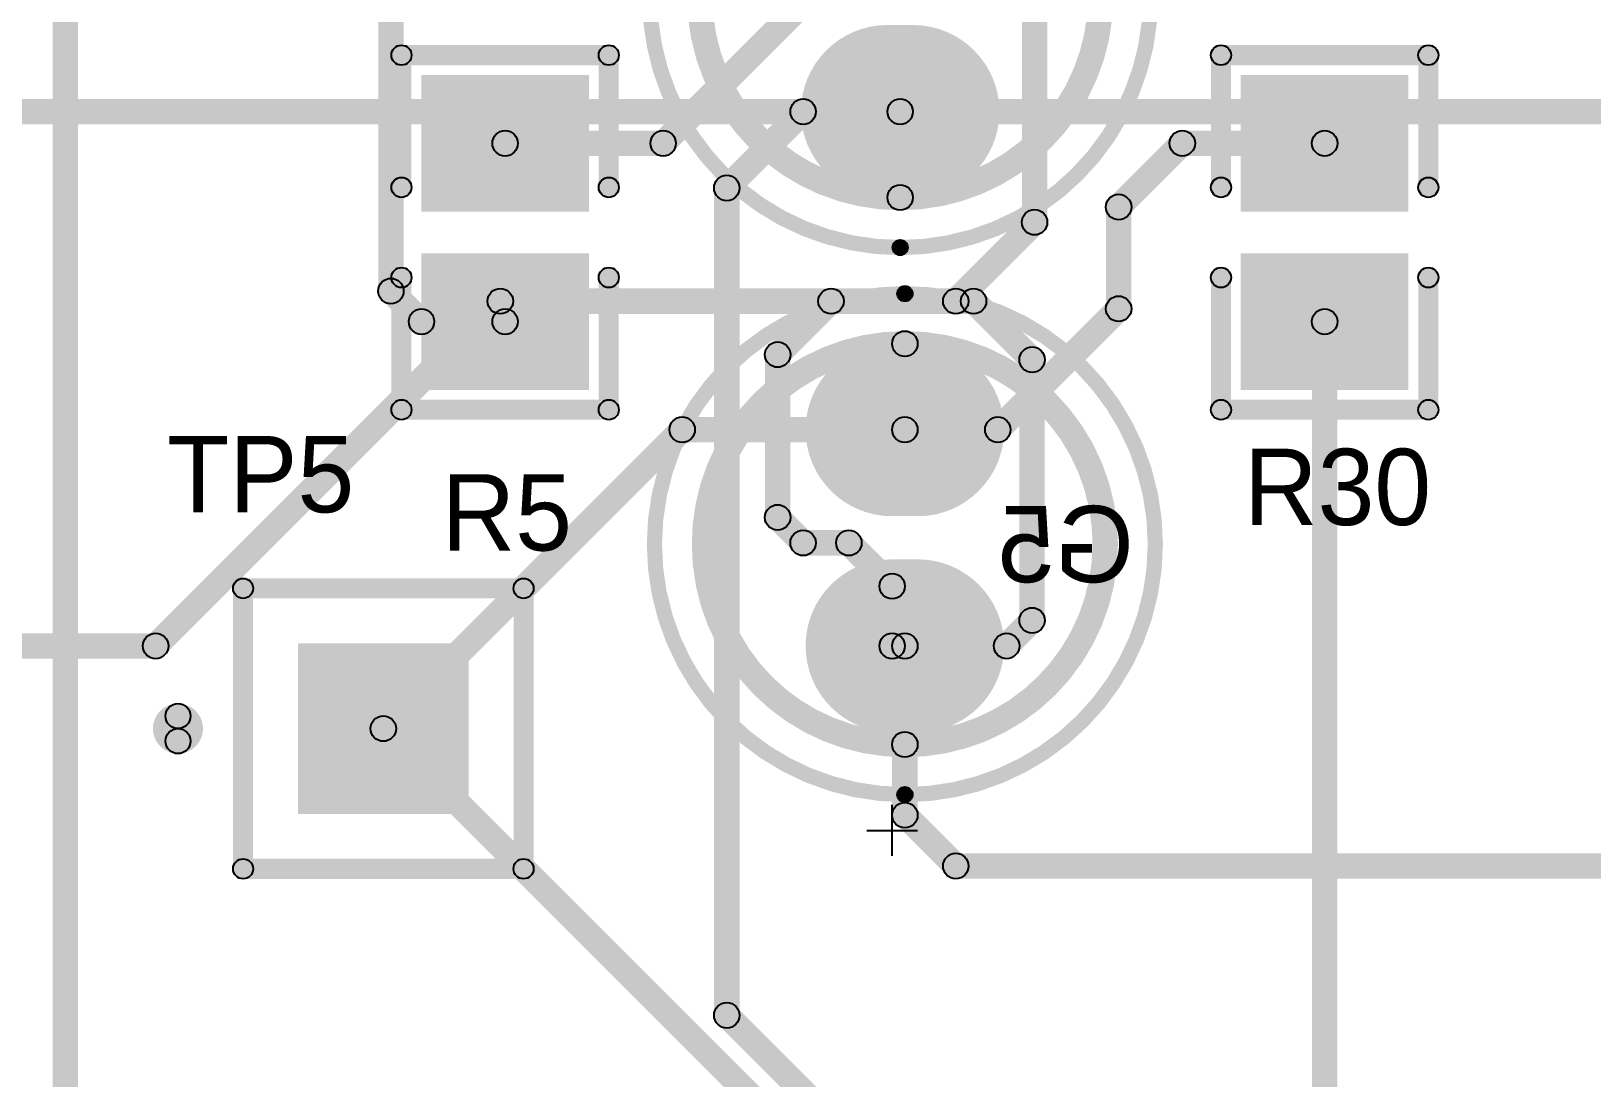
# Model space of a CAD drawing. Header units: millimetres. Extents: x 0 to 137, y 0 to 37.
# Drawn here: x 67.1 to 82.68, y 21.15 to 31.6 of the extents above; entities that cross this region are included whole.
import ezdxf

# ---------------------------------------------------------------- set-up
doc = ezdxf.new("R2010")
doc.units = ezdxf.units.MM
for name, color, linetype in [('BottomLayer', 5, 'Continuous'), ('BottomOverlay', 54, 'Continuous'), ('BottomSolder', 6, 'Continuous'), ('MultiLayer', 9, 'Continuous'), ('PadHoleLayer', 156, 'Continuous'), ('TopLayer', 1, 'Continuous'), ('TopOverlay', 2, 'Continuous'), ('TopPaste', 8, 'Continuous'), ('TopSolder', 216, 'Continuous')]:
    doc.layers.add(name, color=color, linetype=linetype)

# ---------------------------------------------------------------- blocks, each defined once
blk = doc.blocks.new('PIN1_6')
at = {"layer": 'BottomLayer'}
blk.add_hatch(color=5, dxfattribs=at).paths.add_polyline_path([(-0.75, 0.75), (0.75, 0.75), (0.75, -0.75), (-0.75, -0.75)])
at = {"layer": 'BottomSolder'}
blk.add_hatch(color=6, dxfattribs=at).paths.add_polyline_path([(-0.852, 0.852), (0.852, 0.852), (0.852, -0.852), (-0.852, -0.852)])
at = {"layer": 'MultiLayer'}
blk.add_hatch(color=9, dxfattribs=at).paths.add_polyline_path([(-0.75, 0.75), (0.75, 0.75), (0.75, -0.75), (-0.75, -0.75)])
at = {"layer": 'PadHoleLayer'}
h = blk.add_hatch(color=156, dxfattribs=at)
edge = h.paths.add_edge_path()
edge.add_arc((0, 0), 0.45, 0, 360)
at = {"layer": 'TopLayer'}
blk.add_hatch(color=1, dxfattribs=at).paths.add_polyline_path([(-0.75, 0.75), (0.75, 0.75), (0.75, -0.75), (-0.75, -0.75)])
at = {"layer": 'TopOverlay'}
h = blk.add_hatch(color=2, dxfattribs=at)
edge = h.paths.add_edge_path()
edge.add_arc((-0.125, 2.05), 0.125, 0, 360)
h = blk.add_hatch(color=2, dxfattribs=at)
edge = h.paths.add_edge_path()
edge.add_arc((0.125, 2.05), 0.125, 0, 360)
h = blk.add_hatch(color=2, dxfattribs=at)
edge = h.paths.add_edge_path()
edge.add_arc((-1.4, 1.4), 0.1, 0, 360)
h = blk.add_hatch(color=2, dxfattribs=at)
edge = h.paths.add_edge_path()
edge.add_arc((-1.4, 1.4), 0.1, 0, 360)
for points in [[(-1.4, 1.3), (-1.4, 1.5), (1.4, 1.5), (1.4, 1.3)], [(-1.5, 1.4), (-1.3, 1.4), (-1.3, -1.4), (-1.5, -1.4)], [(1.3, 1.4), (1.5, 1.4), (1.5, -1.4), (1.3, -1.4)], [(-1.4, -1.5), (-1.4, -1.3), (1.4, -1.3), (1.4, -1.5)]]:
    blk.add_hatch(color=2, dxfattribs=at).paths.add_polyline_path(points)
h = blk.add_hatch(color=2, dxfattribs=at)
edge = h.paths.add_edge_path()
edge.add_arc((1.4, 1.4), 0.1, 0, 360)
h = blk.add_hatch(color=2, dxfattribs=at)
edge = h.paths.add_edge_path()
edge.add_arc((1.4, 1.4), 0.1, 0, 360)
h = blk.add_hatch(color=2, dxfattribs=at)
edge = h.paths.add_edge_path()
edge.add_arc((-1.4, -1.4), 0.1, 0, 360)
h = blk.add_hatch(color=2, dxfattribs=at)
edge = h.paths.add_edge_path()
edge.add_arc((-1.4, -1.4), 0.1, 0, 360)
h = blk.add_hatch(color=2, dxfattribs=at)
edge = h.paths.add_edge_path()
edge.add_arc((1.4, -1.4), 0.1, 0, 360)
h = blk.add_hatch(color=2, dxfattribs=at)
edge = h.paths.add_edge_path()
edge.add_arc((1.4, -1.4), 0.1, 0, 360)
at = {"layer": 'TopSolder'}
blk.add_hatch(color=216, dxfattribs=at).paths.add_polyline_path([(-0.852, 0.852), (0.852, 0.852), (0.852, -0.852), (-0.852, -0.852)])
at = {"layer": 'TopOverlay', "const_width": 0.25}
blk.add_lwpolyline([(0.125, 2.05, 1), (-0.125, 2.05, 1)], format="xyb", close=True, dxfattribs=at)
at = {"layer": 'TopOverlay'}
for centre, radius in [((-0.125, 2.05), 0.125), ((0.125, 2.05), 0.125), ((-1.4, 1.4), 0.1), ((-1.4, 1.4), 0.1), ((1.4, 1.4), 0.1), ((1.4, 1.4), 0.1), ((-1.4, -1.4), 0.1), ((-1.4, -1.4), 0.1), ((1.4, -1.4), 0.1), ((1.4, -1.4), 0.1)]:
    blk.add_circle(centre, radius, dxfattribs=at)
blk = doc.blocks.new('0805_R_42')
at = {"layer": 'TopLayer'}
for points in [[(-1.47, 0.735), (-0.31, 0.735), (-0.31, -0.735), (-1.47, -0.735)], [(0.31, 0.735), (1.47, 0.735), (1.47, -0.735), (0.31, -0.735)]]:
    blk.add_hatch(color=1, dxfattribs=at).paths.add_polyline_path(points)
at = {"layer": 'TopOverlay'}
h = blk.add_hatch(color=2, dxfattribs=at)
edge = h.paths.add_edge_path()
edge.add_arc((-1.77, 1.035), 0.1, 0, 360)
h = blk.add_hatch(color=2, dxfattribs=at)
edge = h.paths.add_edge_path()
edge.add_arc((-1.77, 1.035), 0.1, 0, 360)
for points in [[(-0.45, 1.135), (-0.45, 0.935), (-1.77, 0.935), (-1.77, 1.135)], [(1.77, 1.135), (1.77, 0.935), (0.45, 0.935), (0.45, 1.135)], [(-1.67, -1.035), (-1.87, -1.035), (-1.87, 1.035), (-1.67, 1.035)], [(1.87, -1.035), (1.67, -1.035), (1.67, 1.035), (1.87, 1.035)], [(-0.45, -0.935), (-0.45, -1.135), (-1.77, -1.135), (-1.77, -0.935)], [(1.77, -0.935), (1.77, -1.135), (0.45, -1.135), (0.45, -0.935)]]:
    blk.add_hatch(color=2, dxfattribs=at).paths.add_polyline_path(points)
h = blk.add_hatch(color=2, dxfattribs=at)
edge = h.paths.add_edge_path()
edge.add_arc((-0.45, 1.035), 0.1, 0, 360)
h = blk.add_hatch(color=2, dxfattribs=at)
edge = h.paths.add_edge_path()
edge.add_arc((0.45, 1.035), 0.1, 0, 360)
h = blk.add_hatch(color=2, dxfattribs=at)
edge = h.paths.add_edge_path()
edge.add_arc((1.77, 1.035), 0.1, 0, 360)
h = blk.add_hatch(color=2, dxfattribs=at)
edge = h.paths.add_edge_path()
edge.add_arc((1.77, 1.035), 0.1, 0, 360)
h = blk.add_hatch(color=2, dxfattribs=at)
edge = h.paths.add_edge_path()
edge.add_arc((-1.77, -1.035), 0.1, 0, 360)
h = blk.add_hatch(color=2, dxfattribs=at)
edge = h.paths.add_edge_path()
edge.add_arc((-1.77, -1.035), 0.1, 0, 360)
h = blk.add_hatch(color=2, dxfattribs=at)
edge = h.paths.add_edge_path()
edge.add_arc((-0.45, -1.035), 0.1, 0, 360)
h = blk.add_hatch(color=2, dxfattribs=at)
edge = h.paths.add_edge_path()
edge.add_arc((0.45, -1.035), 0.1, 0, 360)
h = blk.add_hatch(color=2, dxfattribs=at)
edge = h.paths.add_edge_path()
edge.add_arc((1.77, -1.035), 0.1, 0, 360)
h = blk.add_hatch(color=2, dxfattribs=at)
edge = h.paths.add_edge_path()
edge.add_arc((1.77, -1.035), 0.1, 0, 360)
at = {"layer": 'TopPaste'}
for points in [[(-1.47, 0.735), (-0.31, 0.735), (-0.31, -0.735), (-1.47, -0.735)], [(0.31, 0.735), (1.47, 0.735), (1.47, -0.735), (0.31, -0.735)]]:
    blk.add_hatch(color=8, dxfattribs=at).paths.add_polyline_path(points)
at = {"layer": 'TopSolder'}
for points in [[(-1.572, 0.837), (-0.208, 0.837), (-0.208, -0.837), (-1.572, -0.837)], [(0.208, 0.837), (1.572, 0.837), (1.572, -0.837), (0.208, -0.837)]]:
    blk.add_hatch(color=216, dxfattribs=at).paths.add_polyline_path(points)
at = {"layer": 'TopOverlay'}
for centre in [(-1.77, 1.035), (-1.77, 1.035), (-0.45, 1.035), (0.45, 1.035), (1.77, 1.035), (1.77, 1.035), (-1.77, -1.035), (-1.77, -1.035), (-0.45, -1.035), (0.45, -1.035), (1.77, -1.035), (1.77, -1.035)]:
    blk.add_circle(centre, 0.1, dxfattribs=at)
blk = doc.blocks.new('0805_R_48')
at = {"layer": 'TopLayer'}
for points in [[(-1.47, 0.735), (-0.31, 0.735), (-0.31, -0.735), (-1.47, -0.735)], [(0.31, 0.735), (1.47, 0.735), (1.47, -0.735), (0.31, -0.735)]]:
    blk.add_hatch(color=1, dxfattribs=at).paths.add_polyline_path(points)
at = {"layer": 'TopOverlay'}
h = blk.add_hatch(color=2, dxfattribs=at)
edge = h.paths.add_edge_path()
edge.add_arc((-1.77, 1.035), 0.1, 0, 360)
h = blk.add_hatch(color=2, dxfattribs=at)
edge = h.paths.add_edge_path()
edge.add_arc((-1.77, 1.035), 0.1, 0, 360)
for points in [[(-0.45, 1.135), (-0.45, 0.935), (-1.77, 0.935), (-1.77, 1.135)], [(1.77, 1.135), (1.77, 0.935), (0.45, 0.935), (0.45, 1.135)], [(-1.67, -1.035), (-1.87, -1.035), (-1.87, 1.035), (-1.67, 1.035)], [(1.87, -1.035), (1.67, -1.035), (1.67, 1.035), (1.87, 1.035)], [(-0.45, -0.935), (-0.45, -1.135), (-1.77, -1.135), (-1.77, -0.935)], [(1.77, -0.935), (1.77, -1.135), (0.45, -1.135), (0.45, -0.935)]]:
    blk.add_hatch(color=2, dxfattribs=at).paths.add_polyline_path(points)
h = blk.add_hatch(color=2, dxfattribs=at)
edge = h.paths.add_edge_path()
edge.add_arc((-0.45, 1.035), 0.1, 0, 360)
h = blk.add_hatch(color=2, dxfattribs=at)
edge = h.paths.add_edge_path()
edge.add_arc((0.45, 1.035), 0.1, 0, 360)
h = blk.add_hatch(color=2, dxfattribs=at)
edge = h.paths.add_edge_path()
edge.add_arc((1.77, 1.035), 0.1, 0, 360)
h = blk.add_hatch(color=2, dxfattribs=at)
edge = h.paths.add_edge_path()
edge.add_arc((1.77, 1.035), 0.1, 0, 360)
h = blk.add_hatch(color=2, dxfattribs=at)
edge = h.paths.add_edge_path()
edge.add_arc((-1.77, -1.035), 0.1, 0, 360)
h = blk.add_hatch(color=2, dxfattribs=at)
edge = h.paths.add_edge_path()
edge.add_arc((-1.77, -1.035), 0.1, 0, 360)
h = blk.add_hatch(color=2, dxfattribs=at)
edge = h.paths.add_edge_path()
edge.add_arc((-0.45, -1.035), 0.1, 0, 360)
h = blk.add_hatch(color=2, dxfattribs=at)
edge = h.paths.add_edge_path()
edge.add_arc((0.45, -1.035), 0.1, 0, 360)
h = blk.add_hatch(color=2, dxfattribs=at)
edge = h.paths.add_edge_path()
edge.add_arc((1.77, -1.035), 0.1, 0, 360)
h = blk.add_hatch(color=2, dxfattribs=at)
edge = h.paths.add_edge_path()
edge.add_arc((1.77, -1.035), 0.1, 0, 360)
at = {"layer": 'TopPaste'}
for points in [[(-1.47, 0.735), (-0.31, 0.735), (-0.31, -0.735), (-1.47, -0.735)], [(0.31, 0.735), (1.47, 0.735), (1.47, -0.735), (0.31, -0.735)]]:
    blk.add_hatch(color=8, dxfattribs=at).paths.add_polyline_path(points)
at = {"layer": 'TopSolder'}
for points in [[(-1.572, 0.837), (-0.208, 0.837), (-0.208, -0.837), (-1.572, -0.837)], [(0.208, 0.837), (1.572, 0.837), (1.572, -0.837), (0.208, -0.837)]]:
    blk.add_hatch(color=216, dxfattribs=at).paths.add_polyline_path(points)
at = {"layer": 'TopOverlay'}
for centre in [(-1.77, 1.035), (-1.77, 1.035), (-0.45, 1.035), (0.45, 1.035), (1.77, 1.035), (1.77, 1.035), (-1.77, -1.035), (-1.77, -1.035), (-0.45, -1.035), (0.45, -1.035), (1.77, -1.035), (1.77, -1.035)]:
    blk.add_circle(centre, 0.1, dxfattribs=at)
blk = doc.blocks.new('3___LED___B_58')
at = {"layer": 'BottomLayer'}
h = blk.add_hatch(color=5, dxfattribs=at)
edge = h.paths.add_edge_path()
edge.add_arc((-1.079, -0.127), 0.762, 180, 360)
edge.add_line((-0.318, -0.127), (-0.318, 0.127))
edge.add_arc((-1.079, 0.127), 0.762, 0, 180)
edge.add_line((-1.841, 0.127), (-1.841, -0.127))
h = blk.add_hatch(color=5, dxfattribs=at)
edge = h.paths.add_edge_path()
edge.add_arc((1.079, -0.127), 0.762, 180, 360)
edge.add_line((1.841, -0.127), (1.841, 0.127))
edge.add_arc((1.079, 0.127), 0.762, 0, 180)
edge.add_line((0.318, 0.127), (0.318, -0.127))
at = {"layer": 'BottomOverlay'}
h = blk.add_hatch(color=54, dxfattribs=at)
edge = h.paths.add_edge_path()
edge.add_arc((-2.564, 0), 0.0762, 0, 360)
h = blk.add_hatch(color=54, dxfattribs=at)
edge = h.paths.add_edge_path()
edge.add_arc((-2.064, 0), 0.127, 0, 360)
h = blk.add_hatch(color=54, dxfattribs=at)
edge = h.paths.add_edge_path()
edge.add_arc((1.937, 0), 0.127, 0, 360)
h = blk.add_hatch(color=54, dxfattribs=at)
edge = h.paths.add_edge_path()
edge.add_arc((2.437, 0), 0.0762, 0, 360)
at = {"layer": 'BottomSolder'}
h = blk.add_hatch(color=6, dxfattribs=at)
edge = h.paths.add_edge_path()
edge.add_arc((-1.079, -0.127), 0.864, 180, 360)
edge.add_line((-0.216, -0.127), (-0.216, 0.127))
edge.add_arc((-1.079, 0.127), 0.864, 0, 180)
edge.add_line((-1.943, 0.127), (-1.943, -0.127))
h = blk.add_hatch(color=6, dxfattribs=at)
edge = h.paths.add_edge_path()
edge.add_arc((1.079, -0.127), 0.864, 180, 360)
edge.add_line((1.943, -0.127), (1.943, 0.127))
edge.add_arc((1.079, 0.127), 0.864, 0, 180)
edge.add_line((0.216, 0.127), (0.216, -0.127))
at = {"layer": 'MultiLayer'}
h = blk.add_hatch(color=9, dxfattribs=at)
edge = h.paths.add_edge_path()
edge.add_arc((-1.079, -0.127), 0.762, 180, 360)
edge.add_line((-0.318, -0.127), (-0.318, 0.127))
edge.add_arc((-1.079, 0.127), 0.762, 0, 180)
edge.add_line((-1.841, 0.127), (-1.841, -0.127))
h = blk.add_hatch(color=9, dxfattribs=at)
edge = h.paths.add_edge_path()
edge.add_arc((1.079, -0.127), 0.762, 180, 360)
edge.add_line((1.841, -0.127), (1.841, 0.127))
edge.add_arc((1.079, 0.127), 0.762, 0, 180)
edge.add_line((0.318, 0.127), (0.318, -0.127))
at = {"layer": 'PadHoleLayer'}
h = blk.add_hatch(color=156, dxfattribs=at)
edge = h.paths.add_edge_path()
edge.add_arc((-1.079, 0), 0.35, 0, 360)
h = blk.add_hatch(color=156, dxfattribs=at)
edge = h.paths.add_edge_path()
edge.add_arc((1.079, 0), 0.35, 0, 360)
at = {"layer": 'TopLayer'}
h = blk.add_hatch(color=1, dxfattribs=at)
edge = h.paths.add_edge_path()
edge.add_arc((-1.079, -0.127), 0.762, 180, 360)
edge.add_line((-0.318, -0.127), (-0.318, 0.127))
edge.add_arc((-1.079, 0.127), 0.762, 0, 180)
edge.add_line((-1.841, 0.127), (-1.841, -0.127))
h = blk.add_hatch(color=1, dxfattribs=at)
edge = h.paths.add_edge_path()
edge.add_arc((1.079, -0.127), 0.762, 180, 360)
edge.add_line((1.841, -0.127), (1.841, 0.127))
edge.add_arc((1.079, 0.127), 0.762, 0, 180)
edge.add_line((0.318, 0.127), (0.318, -0.127))
at = {"layer": 'TopSolder'}
h = blk.add_hatch(color=216, dxfattribs=at)
edge = h.paths.add_edge_path()
edge.add_arc((-1.079, -0.127), 0.864, 180, 360)
edge.add_line((-0.216, -0.127), (-0.216, 0.127))
edge.add_arc((-1.079, 0.127), 0.864, 0, 180)
edge.add_line((-1.943, 0.127), (-1.943, -0.127))
h = blk.add_hatch(color=216, dxfattribs=at)
edge = h.paths.add_edge_path()
edge.add_arc((1.079, -0.127), 0.864, 180, 360)
edge.add_line((1.943, -0.127), (1.943, 0.127))
edge.add_arc((1.079, 0.127), 0.864, 0, 180)
edge.add_line((0.216, 0.127), (0.216, -0.127))
at = {"layer": 'BottomOverlay'}
for p, q in [((-2.921, 0.381), (-2.921, -0.127)), ((-3.175, 0.127), (-2.667, 0.127))]:
    blk.add_line(p, q, dxfattribs=at)
for points, const_width in [([(2.437, 0, 1), (-2.564, 0, 1)], 0.152), ([(1.937, 0, 1), (-2.064, 0, 1)], 0.254)]:
    blk.add_lwpolyline(points, format="xyb", close=True, dxfattribs=dict(at, const_width=const_width))
for centre, radius in [((-2.564, 0), 0.0762), ((-2.064, 0), 0.127), ((1.937, 0), 0.127), ((2.437, 0), 0.0762)]:
    blk.add_circle(centre, radius, dxfattribs=at)
blk = doc.blocks.new('3___LED___B_73')
at = {"layer": 'BottomLayer'}
h = blk.add_hatch(color=5, dxfattribs=at)
edge = h.paths.add_edge_path()
edge.add_arc((-1.079, -0.127), 0.762, 180, 360)
edge.add_line((-0.318, -0.127), (-0.318, 0.127))
edge.add_arc((-1.079, 0.127), 0.762, 0, 180)
edge.add_line((-1.841, 0.127), (-1.841, -0.127))
h = blk.add_hatch(color=5, dxfattribs=at)
edge = h.paths.add_edge_path()
edge.add_arc((1.079, -0.127), 0.762, 180, 360)
edge.add_line((1.841, -0.127), (1.841, 0.127))
edge.add_arc((1.079, 0.127), 0.762, 0, 180)
edge.add_line((0.318, 0.127), (0.318, -0.127))
at = {"layer": 'BottomOverlay'}
h = blk.add_hatch(color=54, dxfattribs=at)
edge = h.paths.add_edge_path()
edge.add_arc((-2.564, 0), 0.0762, 0, 360)
h = blk.add_hatch(color=54, dxfattribs=at)
edge = h.paths.add_edge_path()
edge.add_arc((-2.064, 0), 0.127, 0, 360)
h = blk.add_hatch(color=54, dxfattribs=at)
edge = h.paths.add_edge_path()
edge.add_arc((1.937, 0), 0.127, 0, 360)
h = blk.add_hatch(color=54, dxfattribs=at)
edge = h.paths.add_edge_path()
edge.add_arc((2.437, 0), 0.0762, 0, 360)
at = {"layer": 'BottomSolder'}
h = blk.add_hatch(color=6, dxfattribs=at)
edge = h.paths.add_edge_path()
edge.add_arc((-1.079, -0.127), 0.864, 180, 360)
edge.add_line((-0.216, -0.127), (-0.216, 0.127))
edge.add_arc((-1.079, 0.127), 0.864, 0, 180)
edge.add_line((-1.943, 0.127), (-1.943, -0.127))
h = blk.add_hatch(color=6, dxfattribs=at)
edge = h.paths.add_edge_path()
edge.add_arc((1.079, -0.127), 0.864, 180, 360)
edge.add_line((1.943, -0.127), (1.943, 0.127))
edge.add_arc((1.079, 0.127), 0.864, 0, 180)
edge.add_line((0.216, 0.127), (0.216, -0.127))
at = {"layer": 'MultiLayer'}
h = blk.add_hatch(color=9, dxfattribs=at)
edge = h.paths.add_edge_path()
edge.add_arc((-1.079, -0.127), 0.762, 180, 360)
edge.add_line((-0.318, -0.127), (-0.318, 0.127))
edge.add_arc((-1.079, 0.127), 0.762, 0, 180)
edge.add_line((-1.841, 0.127), (-1.841, -0.127))
h = blk.add_hatch(color=9, dxfattribs=at)
edge = h.paths.add_edge_path()
edge.add_arc((1.079, -0.127), 0.762, 180, 360)
edge.add_line((1.841, -0.127), (1.841, 0.127))
edge.add_arc((1.079, 0.127), 0.762, 0, 180)
edge.add_line((0.318, 0.127), (0.318, -0.127))
at = {"layer": 'PadHoleLayer'}
h = blk.add_hatch(color=156, dxfattribs=at)
edge = h.paths.add_edge_path()
edge.add_arc((-1.079, 0), 0.35, 0, 360)
h = blk.add_hatch(color=156, dxfattribs=at)
edge = h.paths.add_edge_path()
edge.add_arc((1.079, 0), 0.35, 0, 360)
at = {"layer": 'TopLayer'}
h = blk.add_hatch(color=1, dxfattribs=at)
edge = h.paths.add_edge_path()
edge.add_arc((-1.079, -0.127), 0.762, 180, 360)
edge.add_line((-0.318, -0.127), (-0.318, 0.127))
edge.add_arc((-1.079, 0.127), 0.762, 0, 180)
edge.add_line((-1.841, 0.127), (-1.841, -0.127))
h = blk.add_hatch(color=1, dxfattribs=at)
edge = h.paths.add_edge_path()
edge.add_arc((1.079, -0.127), 0.762, 180, 360)
edge.add_line((1.841, -0.127), (1.841, 0.127))
edge.add_arc((1.079, 0.127), 0.762, 0, 180)
edge.add_line((0.318, 0.127), (0.318, -0.127))
at = {"layer": 'TopSolder'}
h = blk.add_hatch(color=216, dxfattribs=at)
edge = h.paths.add_edge_path()
edge.add_arc((-1.079, -0.127), 0.864, 180, 360)
edge.add_line((-0.216, -0.127), (-0.216, 0.127))
edge.add_arc((-1.079, 0.127), 0.864, 0, 180)
edge.add_line((-1.943, 0.127), (-1.943, -0.127))
h = blk.add_hatch(color=216, dxfattribs=at)
edge = h.paths.add_edge_path()
edge.add_arc((1.079, -0.127), 0.864, 180, 360)
edge.add_line((1.943, -0.127), (1.943, 0.127))
edge.add_arc((1.079, 0.127), 0.864, 0, 180)
edge.add_line((0.216, 0.127), (0.216, -0.127))
at = {"layer": 'BottomOverlay'}
for p, q in [((-2.921, 0.381), (-2.921, -0.127)), ((-3.175, 0.127), (-2.667, 0.127))]:
    blk.add_line(p, q, dxfattribs=at)
for points, const_width in [([(2.437, 0, 1), (-2.564, 0, 1)], 0.152), ([(1.937, 0, 1), (-2.064, 0, 1)], 0.254)]:
    blk.add_lwpolyline(points, format="xyb", close=True, dxfattribs=dict(at, const_width=const_width))
for centre, radius in [((-2.564, 0), 0.0762), ((-2.064, 0), 0.127), ((1.937, 0), 0.127), ((2.437, 0), 0.0762)]:
    blk.add_circle(centre, radius, dxfattribs=at)

msp = doc.modelspace()

# ---------------------------------------------------------------- hatches: boundary and pattern name
at = {"layer": 'BottomLayer'}
for points in [[(60.771, 30.671), (60.771, 30.924), (75.772, 30.924), (75.772, 30.671)], [(75.772, 30.671), (75.772, 30.924), (90.772, 30.924), (90.772, 30.671)], [(68.429, 25.374), (68.249, 25.553), (71.691, 28.995), (71.87, 28.815)], [(71.78, 28.778), (71.78, 29.032), (76.505, 29.032), (76.505, 28.778)], [(76.415, 28.815), (76.595, 28.995), (77.179, 28.411), (76.999, 28.231)], [(77.216, 25.718), (76.962, 25.718), (76.962, 28.321), (77.216, 28.321)], [(73.596, 27.495), (73.596, 27.75), (75.819, 27.75), (75.819, 27.495)], [(70.702, 24.548), (70.522, 24.728), (73.507, 27.712), (73.686, 27.533)], [(76.925, 25.374), (76.745, 25.553), (76.999, 25.807), (77.179, 25.628)], [(60.757, 25.337), (60.757, 25.59), (68.339, 25.59), (68.339, 25.337)], [(75.819, 25.337), (75.819, 25.59), (76.835, 25.59), (76.835, 25.337)], [(75.946, 23.774), (75.692, 23.774), (75.692, 25.463), (75.946, 25.463)], [(70.522, 24.548), (70.702, 24.728), (76.045, 19.385), (75.865, 19.205)], [(75.729, 23.685), (75.909, 23.864), (76.417, 23.356), (76.237, 23.177)], [(76.327, 23.139), (76.327, 23.393), (87.605, 23.393), (87.605, 23.139)]]:
    msp.add_hatch(color=5, dxfattribs=at).paths.add_polyline_path(points)
h = msp.add_hatch(color=5, dxfattribs=at)
edge = h.paths.add_edge_path()
edge.add_arc((75.772, 30.797), 0.127, 0, 360)
h = msp.add_hatch(color=5, dxfattribs=at)
edge = h.paths.add_edge_path()
edge.add_arc((75.772, 30.797), 0.127, 0, 360)
h = msp.add_hatch(color=5, dxfattribs=at)
edge = h.paths.add_edge_path()
edge.add_arc((71.78, 28.905), 0.127, 0, 360)
h = msp.add_hatch(color=5, dxfattribs=at)
edge = h.paths.add_edge_path()
edge.add_arc((71.78, 28.905), 0.127, 0, 360)
h = msp.add_hatch(color=5, dxfattribs=at)
edge = h.paths.add_edge_path()
edge.add_arc((76.505, 28.905), 0.127, 0, 360)
h = msp.add_hatch(color=5, dxfattribs=at)
edge = h.paths.add_edge_path()
edge.add_arc((76.505, 28.905), 0.127, 0, 360)
h = msp.add_hatch(color=5, dxfattribs=at)
edge = h.paths.add_edge_path()
edge.add_arc((77.089, 28.321), 0.127, 0, 360)
h = msp.add_hatch(color=5, dxfattribs=at)
edge = h.paths.add_edge_path()
edge.add_arc((77.089, 28.321), 0.127, 0, 360)
h = msp.add_hatch(color=5, dxfattribs=at)
edge = h.paths.add_edge_path()
edge.add_arc((73.596, 27.622), 0.127, 0, 360)
h = msp.add_hatch(color=5, dxfattribs=at)
edge = h.paths.add_edge_path()
edge.add_arc((73.596, 27.622), 0.127, 0, 360)
h = msp.add_hatch(color=5, dxfattribs=at)
edge = h.paths.add_edge_path()
edge.add_arc((75.819, 27.622), 0.127, 0, 360)
h = msp.add_hatch(color=5, dxfattribs=at)
edge = h.paths.add_edge_path()
edge.add_arc((77.089, 25.718), 0.127, 0, 360)
h = msp.add_hatch(color=5, dxfattribs=at)
edge = h.paths.add_edge_path()
edge.add_arc((77.089, 25.718), 0.127, 0, 360)
h = msp.add_hatch(color=5, dxfattribs=at)
edge = h.paths.add_edge_path()
edge.add_arc((68.339, 25.463), 0.127, 0, 360)
h = msp.add_hatch(color=5, dxfattribs=at)
edge = h.paths.add_edge_path()
edge.add_arc((68.339, 25.463), 0.127, 0, 360)
h = msp.add_hatch(color=5, dxfattribs=at)
edge = h.paths.add_edge_path()
edge.add_arc((75.819, 25.463), 0.127, 0, 360)
h = msp.add_hatch(color=5, dxfattribs=at)
edge = h.paths.add_edge_path()
edge.add_arc((75.819, 25.463), 0.127, 0, 360)
h = msp.add_hatch(color=5, dxfattribs=at)
edge = h.paths.add_edge_path()
edge.add_arc((76.835, 25.463), 0.127, 0, 360)
h = msp.add_hatch(color=5, dxfattribs=at)
edge = h.paths.add_edge_path()
edge.add_arc((76.835, 25.463), 0.127, 0, 360)
h = msp.add_hatch(color=5, dxfattribs=at)
edge = h.paths.add_edge_path()
edge.add_arc((70.612, 24.638), 0.127, 0, 360)
h = msp.add_hatch(color=5, dxfattribs=at)
edge = h.paths.add_edge_path()
edge.add_arc((70.612, 24.638), 0.127, 0, 360)
h = msp.add_hatch(color=5, dxfattribs=at)
edge = h.paths.add_edge_path()
edge.add_arc((75.819, 23.774), 0.127, 0, 360)
h = msp.add_hatch(color=5, dxfattribs=at)
edge = h.paths.add_edge_path()
edge.add_arc((75.819, 23.774), 0.127, 0, 360)
h = msp.add_hatch(color=5, dxfattribs=at)
edge = h.paths.add_edge_path()
edge.add_arc((76.327, 23.266), 0.127, 0, 360)
h = msp.add_hatch(color=5, dxfattribs=at)
edge = h.paths.add_edge_path()
edge.add_arc((76.327, 23.266), 0.127, 0, 360)
at = {"layer": 'TopLayer'}
for points in [[(70.815, 29.006), (70.561, 29.006), (70.561, 33.857), (70.815, 33.857)], [(77.241, 29.693), (76.987, 29.693), (76.987, 32.917), (77.241, 32.917)], [(67.564, 2.921), (67.31, 2.921), (67.31, 32.767), (67.564, 32.767)], [(73.496, 30.391), (73.316, 30.571), (75.551, 32.806), (75.731, 32.626)], [(74.131, 29.946), (73.951, 30.125), (74.713, 30.887), (74.893, 30.708)], [(74.803, 30.671), (74.803, 30.924), (75.772, 30.924), (75.772, 30.671)], [(71.828, 30.354), (71.828, 30.608), (73.406, 30.608), (73.406, 30.354)], [(78.042, 29.755), (77.863, 29.935), (78.499, 30.571), (78.678, 30.391)], [(78.589, 30.354), (78.589, 30.608), (80.01, 30.608), (80.01, 30.354)], [(74.168, 21.776), (73.914, 21.776), (73.914, 30.035), (74.168, 30.035)], [(76.417, 28.815), (76.237, 28.995), (77.025, 29.782), (77.204, 29.603)], [(78.08, 28.829), (77.826, 28.829), (77.826, 29.845), (78.08, 29.845)], [(70.598, 28.916), (70.778, 29.096), (71.083, 28.791), (70.903, 28.611)], [(74.639, 28.282), (74.459, 28.462), (74.993, 28.995), (75.172, 28.815)], [(75.082, 28.778), (75.082, 29.032), (76.327, 29.032), (76.327, 28.778)], [(70.993, 28.574), (70.993, 28.828), (71.828, 28.828), (71.828, 28.574)], [(76.836, 27.533), (76.656, 27.712), (77.863, 28.919), (78.042, 28.739)], [(80.137, 18.872), (79.883, 18.872), (79.883, 28.701), (80.137, 28.701)], [(74.676, 26.746), (74.422, 26.746), (74.422, 28.372), (74.676, 28.372)], [(75.819, 27.495), (75.819, 27.75), (76.746, 27.75), (76.746, 27.495)], [(74.459, 26.656), (74.639, 26.836), (74.893, 26.582), (74.713, 26.402)], [(74.803, 26.365), (74.803, 26.619), (75.26, 26.619), (75.26, 26.365)], [(75.17, 26.402), (75.35, 26.582), (75.782, 26.15), (75.602, 25.971)], [(75.819, 25.463), (75.565, 25.463), (75.565, 26.06), (75.819, 26.06)], [(75.692, 25.337), (75.692, 25.59), (75.819, 25.59), (75.819, 25.337)], [(73.951, 21.686), (74.131, 21.866), (78.659, 17.338), (78.479, 17.158)]]:
    msp.add_hatch(color=1, dxfattribs=at).paths.add_polyline_path(points)
h = msp.add_hatch(color=1, dxfattribs=at)
edge = h.paths.add_edge_path()
edge.add_arc((74.803, 30.797), 0.127, 0, 360)
h = msp.add_hatch(color=1, dxfattribs=at)
edge = h.paths.add_edge_path()
edge.add_arc((74.803, 30.797), 0.127, 0, 360)
h = msp.add_hatch(color=1, dxfattribs=at)
edge = h.paths.add_edge_path()
edge.add_arc((75.772, 30.797), 0.127, 0, 360)
h = msp.add_hatch(color=1, dxfattribs=at)
edge = h.paths.add_edge_path()
edge.add_arc((71.828, 30.481), 0.127, 0, 360)
h = msp.add_hatch(color=1, dxfattribs=at)
edge = h.paths.add_edge_path()
edge.add_arc((73.406, 30.481), 0.127, 0, 360)
h = msp.add_hatch(color=1, dxfattribs=at)
edge = h.paths.add_edge_path()
edge.add_arc((73.406, 30.481), 0.127, 0, 360)
h = msp.add_hatch(color=1, dxfattribs=at)
edge = h.paths.add_edge_path()
edge.add_arc((78.589, 30.481), 0.127, 0, 360)
h = msp.add_hatch(color=1, dxfattribs=at)
edge = h.paths.add_edge_path()
edge.add_arc((78.589, 30.481), 0.127, 0, 360)
h = msp.add_hatch(color=1, dxfattribs=at)
edge = h.paths.add_edge_path()
edge.add_arc((80.01, 30.481), 0.127, 0, 360)
h = msp.add_hatch(color=1, dxfattribs=at)
edge = h.paths.add_edge_path()
edge.add_arc((74.041, 30.035), 0.127, 0, 360)
h = msp.add_hatch(color=1, dxfattribs=at)
edge = h.paths.add_edge_path()
edge.add_arc((74.041, 30.035), 0.127, 0, 360)
h = msp.add_hatch(color=1, dxfattribs=at)
edge = h.paths.add_edge_path()
edge.add_arc((77.953, 29.845), 0.127, 0, 360)
h = msp.add_hatch(color=1, dxfattribs=at)
edge = h.paths.add_edge_path()
edge.add_arc((77.953, 29.845), 0.127, 0, 360)
h = msp.add_hatch(color=1, dxfattribs=at)
edge = h.paths.add_edge_path()
edge.add_arc((77.114, 29.693), 0.127, 0, 360)
h = msp.add_hatch(color=1, dxfattribs=at)
edge = h.paths.add_edge_path()
edge.add_arc((77.114, 29.693), 0.127, 0, 360)
h = msp.add_hatch(color=1, dxfattribs=at)
edge = h.paths.add_edge_path()
edge.add_arc((70.688, 29.006), 0.127, 0, 360)
h = msp.add_hatch(color=1, dxfattribs=at)
edge = h.paths.add_edge_path()
edge.add_arc((70.688, 29.006), 0.127, 0, 360)
h = msp.add_hatch(color=1, dxfattribs=at)
edge = h.paths.add_edge_path()
edge.add_arc((75.082, 28.905), 0.127, 0, 360)
h = msp.add_hatch(color=1, dxfattribs=at)
edge = h.paths.add_edge_path()
edge.add_arc((75.082, 28.905), 0.127, 0, 360)
h = msp.add_hatch(color=1, dxfattribs=at)
edge = h.paths.add_edge_path()
edge.add_arc((76.327, 28.905), 0.127, 0, 360)
h = msp.add_hatch(color=1, dxfattribs=at)
edge = h.paths.add_edge_path()
edge.add_arc((76.327, 28.905), 0.127, 0, 360)
h = msp.add_hatch(color=1, dxfattribs=at)
edge = h.paths.add_edge_path()
edge.add_arc((70.993, 28.701), 0.127, 0, 360)
h = msp.add_hatch(color=1, dxfattribs=at)
edge = h.paths.add_edge_path()
edge.add_arc((70.993, 28.701), 0.127, 0, 360)
h = msp.add_hatch(color=1, dxfattribs=at)
edge = h.paths.add_edge_path()
edge.add_arc((71.828, 28.701), 0.127, 0, 360)
h = msp.add_hatch(color=1, dxfattribs=at)
edge = h.paths.add_edge_path()
edge.add_arc((77.953, 28.829), 0.127, 0, 360)
h = msp.add_hatch(color=1, dxfattribs=at)
edge = h.paths.add_edge_path()
edge.add_arc((77.953, 28.829), 0.127, 0, 360)
h = msp.add_hatch(color=1, dxfattribs=at)
edge = h.paths.add_edge_path()
edge.add_arc((80.01, 28.701), 0.127, 0, 360)
h = msp.add_hatch(color=1, dxfattribs=at)
edge = h.paths.add_edge_path()
edge.add_arc((74.549, 28.372), 0.127, 0, 360)
h = msp.add_hatch(color=1, dxfattribs=at)
edge = h.paths.add_edge_path()
edge.add_arc((74.549, 28.372), 0.127, 0, 360)
h = msp.add_hatch(color=1, dxfattribs=at)
edge = h.paths.add_edge_path()
edge.add_arc((75.819, 27.622), 0.127, 0, 360)
h = msp.add_hatch(color=1, dxfattribs=at)
edge = h.paths.add_edge_path()
edge.add_arc((76.746, 27.622), 0.127, 0, 360)
h = msp.add_hatch(color=1, dxfattribs=at)
edge = h.paths.add_edge_path()
edge.add_arc((76.746, 27.622), 0.127, 0, 360)
h = msp.add_hatch(color=1, dxfattribs=at)
edge = h.paths.add_edge_path()
edge.add_arc((74.549, 26.746), 0.127, 0, 360)
h = msp.add_hatch(color=1, dxfattribs=at)
edge = h.paths.add_edge_path()
edge.add_arc((74.549, 26.746), 0.127, 0, 360)
h = msp.add_hatch(color=1, dxfattribs=at)
edge = h.paths.add_edge_path()
edge.add_arc((74.803, 26.492), 0.127, 0, 360)
h = msp.add_hatch(color=1, dxfattribs=at)
edge = h.paths.add_edge_path()
edge.add_arc((74.803, 26.492), 0.127, 0, 360)
h = msp.add_hatch(color=1, dxfattribs=at)
edge = h.paths.add_edge_path()
edge.add_arc((75.26, 26.492), 0.127, 0, 360)
h = msp.add_hatch(color=1, dxfattribs=at)
edge = h.paths.add_edge_path()
edge.add_arc((75.26, 26.492), 0.127, 0, 360)
h = msp.add_hatch(color=1, dxfattribs=at)
edge = h.paths.add_edge_path()
edge.add_arc((75.692, 26.06), 0.127, 0, 360)
h = msp.add_hatch(color=1, dxfattribs=at)
edge = h.paths.add_edge_path()
edge.add_arc((75.692, 26.06), 0.127, 0, 360)
h = msp.add_hatch(color=1, dxfattribs=at)
edge = h.paths.add_edge_path()
edge.add_arc((75.692, 25.463), 0.127, 0, 360)
h = msp.add_hatch(color=1, dxfattribs=at)
edge = h.paths.add_edge_path()
edge.add_arc((75.692, 25.463), 0.127, 0, 360)
h = msp.add_hatch(color=1, dxfattribs=at)
edge = h.paths.add_edge_path()
edge.add_arc((75.819, 25.463), 0.127, 0, 360)
h = msp.add_hatch(color=1, dxfattribs=at)
edge = h.paths.add_edge_path()
edge.add_arc((74.041, 21.776), 0.127, 0, 360)
h = msp.add_hatch(color=1, dxfattribs=at)
edge = h.paths.add_edge_path()
edge.add_arc((74.041, 21.776), 0.127, 0, 360)

# ---------------------------------------------------------------- linework, layer by layer
at = {"layer": 'BottomLayer'}
for centre in [(75.772, 30.797), (75.772, 30.797), (71.78, 28.905), (71.78, 28.905), (76.505, 28.905), (76.505, 28.905), (77.089, 28.321), (77.089, 28.321), (73.596, 27.622), (73.596, 27.622), (75.819, 27.622), (77.089, 25.718), (77.089, 25.718), (68.339, 25.463), (68.339, 25.463), (75.819, 25.463), (75.819, 25.463), (76.835, 25.463), (76.835, 25.463), (70.612, 24.638), (70.612, 24.638), (75.819, 23.774), (75.819, 23.774), (76.327, 23.266), (76.327, 23.266)]:
    msp.add_circle(centre, 0.127, dxfattribs=at)
at = {"layer": 'TopLayer'}
for centre in [(74.803, 30.797), (74.803, 30.797), (75.772, 30.797), (71.828, 30.481), (73.406, 30.481), (73.406, 30.481), (78.589, 30.481), (78.589, 30.481), (80.01, 30.481), (74.041, 30.035), (74.041, 30.035), (77.953, 29.845), (77.953, 29.845), (77.114, 29.693), (77.114, 29.693), (70.688, 29.006), (70.688, 29.006), (75.082, 28.905), (75.082, 28.905), (76.327, 28.905), (76.327, 28.905), (70.993, 28.701), (70.993, 28.701), (71.828, 28.701), (77.953, 28.829), (77.953, 28.829), (80.01, 28.701), (74.549, 28.372), (74.549, 28.372), (75.819, 27.622), (76.746, 27.622), (76.746, 27.622), (74.549, 26.746), (74.549, 26.746), (74.803, 26.492), (74.803, 26.492), (75.26, 26.492), (75.26, 26.492), (75.692, 26.06), (75.692, 26.06), (75.692, 25.463), (75.692, 25.463), (75.819, 25.463), (74.041, 21.776), (74.041, 21.776)]:
    msp.add_circle(centre, 0.127, dxfattribs=at)

# ---------------------------------------------------------------- block references
for name, p, rotation in [('3___LED___B_73', (75.772, 31.877), 270), ('0805_R_48', (71.828, 29.591), 270), ('0805_R_42', (80.01, 29.591), 270), ('3___LED___B_58', (75.819, 26.543), 90), ('PIN1_6', (70.612, 24.638), 90)]:
    msp.add_blockref(name, p, dxfattribs=dict(rotation=rotation))

# ---------------------------------------------------------------- texts
at = {"layer": 'BottomOverlay', "text_generation_flag": 2}
msp.add_text('G5', height=0.762, dxfattribs=at).set_placement((78.105, 26.099))
at = {"layer": 'TopOverlay'}
for s, p in [('TP5', (68.453, 26.797)), ('R30', (79.204, 26.67)), ('R5', (71.193, 26.416))]:
    msp.add_text(s, height=0.762, dxfattribs=at).set_placement(p)

doc.saveas('drawing.dxf')
